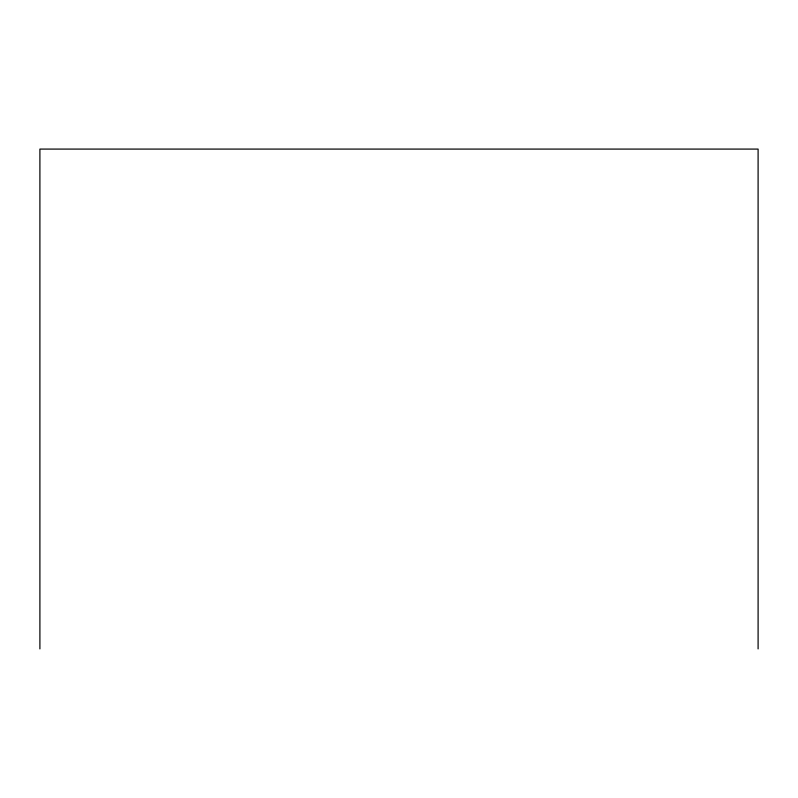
<?xml version="1.0" encoding="UTF-8"?>
<svg xmlns="http://www.w3.org/2000/svg" width="798" height="798" viewBox="0 0 798 798"><rect width="100%" height="100%" fill="white"/><g stroke="black" fill="none" stroke-linecap="round" stroke-linejoin="round"><path stroke-width="1.2" d="M758.1 648.914L758.1 149.086L39.9 149.086L39.9 648.914"/></g></svg>
